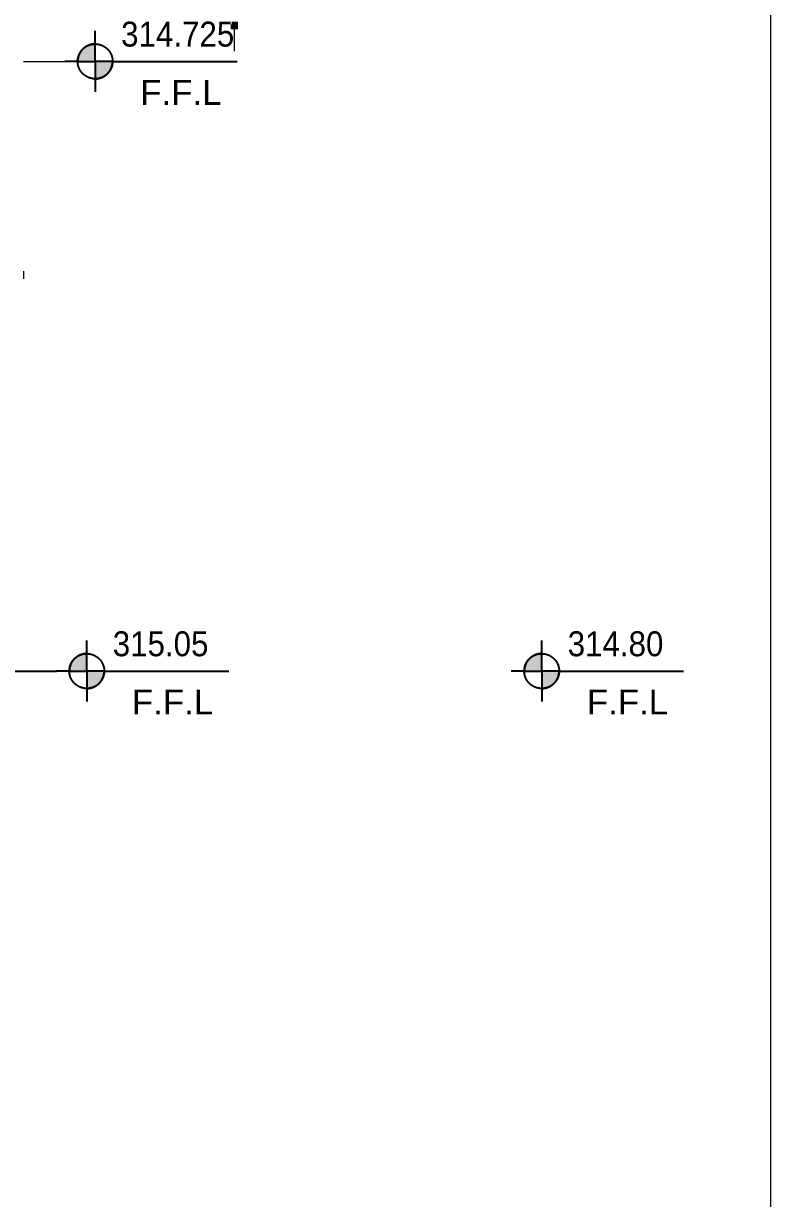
# Model space of a CAD drawing. Header units: millimetres. Extents: x -967280 to 3852, y 2833 to 1955156.
# Drawn here: x -913411 to -907411, y 636381 to 645816 of the extents above; entities that cross this region are included whole.
import ezdxf

# ---------------------------------------------------------------- set-up
doc = ezdxf.new("R2010")
doc.units = ezdxf.units.MM
doc.header["$LTSCALE"] = 1000
doc.linetypes.add('HRZN_Line-Ptrn-Sold', pattern=[9144001.0, 9144000.0, -1])
for name, color, linetype, lineweight in [('A-ELEV', 1, 'HRZN_Line-Ptrn-Sold', 13), ('A-FLOR-PATT', 1, 'Continuous', 13), ('A-SYMB-LEVEL', 7, 'Continuous', 13)]:
    doc.layers.add(name, color=color, linetype=linetype, lineweight=lineweight)
doc.layers.add('ARCH', color=8, linetype='Continuous')
doc.styles.add('Arial', font='arial.ttf', dxfattribs={"height": 317.5})
doc.styles.add('Arial_1', font='arial.ttf', dxfattribs={"width": 0.9, "height": 200})

# ---------------------------------------------------------------- blocks, each defined once
blk = doc.blocks.new('Spot Elevations - TOS-3783376-LAYOUT')
at = {"layer": 'A-SYMB-LEVEL'}
h = blk.add_hatch(color=256, dxfattribs=at)
edge = h.paths.add_edge_path()
edge.add_line((0, 0), (-1.4, 0))
edge.add_arc((0, 0), 1.4, 90, 180, ccw=False)
edge.add_line((0, 1.4), (0, 0))
h = blk.add_hatch(color=256, dxfattribs=at)
edge = h.paths.add_edge_path()
edge.add_line((0, 0), (1.4, 0))
edge.add_arc((0, 0), 1.4, 270, 360, ccw=False)
edge.add_line((0, -1.4), (0, 0))
at = {"layer": 'A-SYMB-LEVEL', "linetype": 'HRZN_Line-Ptrn-Sold', "lineweight": 25}
for p, q in [((0, 1.4), (0, 2.442)), ((0, 0), (0, 1.4)), ((-1.4, 0), (-2.443, 0)), ((-1.4, 0), (0, 0)), ((0, 0), (0, -1.4)), ((1.4, 0), (0, 0)), ((1.4, 0), (11.4, 0)), ((0, -1.4), (0, -2.437))]:
    blk.add_line(p, q, dxfattribs=at)
blk.add_circle((0, 0), 1.4, dxfattribs=at)
for start, end in [(90, 180), (270, 360)]:
    blk.add_arc((0, 0), 1.4, start, end, dxfattribs=at)
blk = doc.blocks.new('A$C1e5dc022')
at = {"layer": 'A-SYMB-LEVEL'}
h = blk.add_hatch(color=4, dxfattribs=at)
edge = h.paths.add_edge_path()
edge.add_line((53943.3, -22500), (53803.3, -22500))
edge.add_arc((53943.3, -22500), 140, 90, 180, ccw=False)
edge.add_line((53943.3, -22360), (53943.3, -22500))
h = blk.add_hatch(color=4, dxfattribs=at)
edge = h.paths.add_edge_path()
edge.add_line((53943.3, -22500), (53803.3, -22500))
edge.add_arc((53943.3, -22500), 140, 90, 180, ccw=False)
edge.add_line((53943.3, -22360), (53943.3, -22500))
h = blk.add_hatch(color=4, dxfattribs=at)
edge = h.paths.add_edge_path()
edge.add_line((53943.3, -22500), (53803.3, -22500))
edge.add_arc((53943.3, -22500), 140, 90, 180, ccw=False)
edge.add_line((53943.3, -22360), (53943.3, -22500))
h = blk.add_hatch(color=4, dxfattribs=at)
edge = h.paths.add_edge_path()
edge.add_line((53943.3, -22500), (53803.3, -22500))
edge.add_arc((53943.3, -22500), 140, 90, 180, ccw=False)
edge.add_line((53943.3, -22360), (53943.3, -22500))
h = blk.add_hatch(color=4, dxfattribs=at)
edge = h.paths.add_edge_path()
edge.add_line((53943.3, -22500), (53803.3, -22500))
edge.add_arc((53943.3, -22500), 140, 90, 180, ccw=False)
edge.add_line((53943.3, -22360), (53943.3, -22500))
h = blk.add_hatch(color=4, dxfattribs=at)
edge = h.paths.add_edge_path()
edge.add_line((53943.3, -22500), (53803.3, -22500))
edge.add_arc((53943.3, -22500), 140, 90, 180, ccw=False)
edge.add_line((53943.3, -22360), (53943.3, -22500))
h = blk.add_hatch(color=4, dxfattribs=at)
edge = h.paths.add_edge_path()
edge.add_line((53943.3, -22500), (53803.3, -22500))
edge.add_arc((53943.3, -22500), 140, 90, 180, ccw=False)
edge.add_line((53943.3, -22360), (53943.3, -22500))
h = blk.add_hatch(color=4, dxfattribs=at)
edge = h.paths.add_edge_path()
edge.add_line((53943.3, -22500), (53803.3, -22500))
edge.add_arc((53943.3, -22500), 140, 90, 180, ccw=False)
edge.add_line((53943.3, -22360), (53943.3, -22500))
h = blk.add_hatch(color=4, dxfattribs=at)
edge = h.paths.add_edge_path()
edge.add_line((53943.3, -22500), (53803.3, -22500))
edge.add_arc((53943.3, -22500), 140, 90, 180, ccw=False)
edge.add_line((53943.3, -22360), (53943.3, -22500))
h = blk.add_hatch(color=4, dxfattribs=at)
edge = h.paths.add_edge_path()
edge.add_line((53943.3, -22500), (53803.3, -22500))
edge.add_arc((53943.3, -22500), 140, 90, 180, ccw=False)
edge.add_line((53943.3, -22360), (53943.3, -22500))
h = blk.add_hatch(color=4, dxfattribs=at)
edge = h.paths.add_edge_path()
edge.add_line((53943.3, -22500), (53803.3, -22500))
edge.add_arc((53943.3, -22500), 140, 90, 180, ccw=False)
edge.add_line((53943.3, -22360), (53943.3, -22500))
h = blk.add_hatch(color=4, dxfattribs=at)
edge = h.paths.add_edge_path()
edge.add_line((53943.3, -22500), (53803.3, -22500))
edge.add_arc((53943.3, -22500), 140, 90, 180, ccw=False)
edge.add_line((53943.3, -22360), (53943.3, -22500))
h = blk.add_hatch(color=4, dxfattribs=at)
edge = h.paths.add_edge_path()
edge.add_line((53943.3, -22500), (53803.3, -22500))
edge.add_arc((53943.3, -22500), 140, 90, 180, ccw=False)
edge.add_line((53943.3, -22360), (53943.3, -22500))
h = blk.add_hatch(color=4, dxfattribs=at)
edge = h.paths.add_edge_path()
edge.add_line((57597.3, -22500), (57457.3, -22500))
edge.add_arc((57597.3, -22500), 140, 90, 180, ccw=False)
edge.add_line((57597.3, -22360), (57597.3, -22500))
h = blk.add_hatch(color=4, dxfattribs=at)
edge = h.paths.add_edge_path()
edge.add_line((57597.3, -22500), (57457.3, -22500))
edge.add_arc((57597.3, -22500), 140, 90, 180, ccw=False)
edge.add_line((57597.3, -22360), (57597.3, -22500))
h = blk.add_hatch(color=4, dxfattribs=at)
edge = h.paths.add_edge_path()
edge.add_line((57597.3, -22500), (57457.3, -22500))
edge.add_arc((57597.3, -22500), 140, 90, 180, ccw=False)
edge.add_line((57597.3, -22360), (57597.3, -22500))
h = blk.add_hatch(color=4, dxfattribs=at)
edge = h.paths.add_edge_path()
edge.add_line((57597.3, -22500), (57457.3, -22500))
edge.add_arc((57597.3, -22500), 140, 90, 180, ccw=False)
edge.add_line((57597.3, -22360), (57597.3, -22500))
h = blk.add_hatch(color=4, dxfattribs=at)
edge = h.paths.add_edge_path()
edge.add_line((57597.3, -22500), (57457.3, -22500))
edge.add_arc((57597.3, -22500), 140, 90, 180, ccw=False)
edge.add_line((57597.3, -22360), (57597.3, -22500))
h = blk.add_hatch(color=4, dxfattribs=at)
edge = h.paths.add_edge_path()
edge.add_line((57597.3, -22500), (57457.3, -22500))
edge.add_arc((57597.3, -22500), 140, 90, 180, ccw=False)
edge.add_line((57597.3, -22360), (57597.3, -22500))
h = blk.add_hatch(color=4, dxfattribs=at)
edge = h.paths.add_edge_path()
edge.add_line((57597.3, -22500), (57457.3, -22500))
edge.add_arc((57597.3, -22500), 140, 90, 180, ccw=False)
edge.add_line((57597.3, -22360), (57597.3, -22500))
h = blk.add_hatch(color=4, dxfattribs=at)
edge = h.paths.add_edge_path()
edge.add_line((57597.3, -22500), (57457.3, -22500))
edge.add_arc((57597.3, -22500), 140, 90, 180, ccw=False)
edge.add_line((57597.3, -22360), (57597.3, -22500))
h = blk.add_hatch(color=4, dxfattribs=at)
edge = h.paths.add_edge_path()
edge.add_line((57597.3, -22500), (57457.3, -22500))
edge.add_arc((57597.3, -22500), 140, 90, 180, ccw=False)
edge.add_line((57597.3, -22360), (57597.3, -22500))
h = blk.add_hatch(color=4, dxfattribs=at)
edge = h.paths.add_edge_path()
edge.add_line((57597.3, -22500), (57457.3, -22500))
edge.add_arc((57597.3, -22500), 140, 90, 180, ccw=False)
edge.add_line((57597.3, -22360), (57597.3, -22500))
h = blk.add_hatch(color=4, dxfattribs=at)
edge = h.paths.add_edge_path()
edge.add_line((57597.3, -22500), (57457.3, -22500))
edge.add_arc((57597.3, -22500), 140, 90, 180, ccw=False)
edge.add_line((57597.3, -22360), (57597.3, -22500))
h = blk.add_hatch(color=4, dxfattribs=at)
edge = h.paths.add_edge_path()
edge.add_line((57597.3, -22500), (57457.3, -22500))
edge.add_arc((57597.3, -22500), 140, 90, 180, ccw=False)
edge.add_line((57597.3, -22360), (57597.3, -22500))
h = blk.add_hatch(color=4, dxfattribs=at)
edge = h.paths.add_edge_path()
edge.add_line((57597.3, -22500), (57457.3, -22500))
edge.add_arc((57597.3, -22500), 140, 90, 180, ccw=False)
edge.add_line((57597.3, -22360), (57597.3, -22500))
h = blk.add_hatch(color=4, dxfattribs=at)
edge = h.paths.add_edge_path()
edge.add_line((53943.3, -22500), (54083.3, -22500))
edge.add_arc((53943.3, -22500), 140, 270, 360, ccw=False)
edge.add_line((53943.3, -22640), (53943.3, -22500))
h = blk.add_hatch(color=4, dxfattribs=at)
edge = h.paths.add_edge_path()
edge.add_line((53943.3, -22500), (54083.3, -22500))
edge.add_arc((53943.3, -22500), 140, 270, 360, ccw=False)
edge.add_line((53943.3, -22640), (53943.3, -22500))
h = blk.add_hatch(color=4, dxfattribs=at)
edge = h.paths.add_edge_path()
edge.add_line((53943.3, -22500), (54083.3, -22500))
edge.add_arc((53943.3, -22500), 140, 270, 360, ccw=False)
edge.add_line((53943.3, -22640), (53943.3, -22500))
h = blk.add_hatch(color=4, dxfattribs=at)
edge = h.paths.add_edge_path()
edge.add_line((53943.3, -22500), (54083.3, -22500))
edge.add_arc((53943.3, -22500), 140, 270, 360, ccw=False)
edge.add_line((53943.3, -22640), (53943.3, -22500))
h = blk.add_hatch(color=4, dxfattribs=at)
edge = h.paths.add_edge_path()
edge.add_line((53943.3, -22500), (54083.3, -22500))
edge.add_arc((53943.3, -22500), 140, 270, 360, ccw=False)
edge.add_line((53943.3, -22640), (53943.3, -22500))
h = blk.add_hatch(color=4, dxfattribs=at)
edge = h.paths.add_edge_path()
edge.add_line((53943.3, -22500), (54083.3, -22500))
edge.add_arc((53943.3, -22500), 140, 270, 360, ccw=False)
edge.add_line((53943.3, -22640), (53943.3, -22500))
h = blk.add_hatch(color=4, dxfattribs=at)
edge = h.paths.add_edge_path()
edge.add_line((53943.3, -22500), (54083.3, -22500))
edge.add_arc((53943.3, -22500), 140, 270, 360, ccw=False)
edge.add_line((53943.3, -22640), (53943.3, -22500))
h = blk.add_hatch(color=4, dxfattribs=at)
edge = h.paths.add_edge_path()
edge.add_line((53943.3, -22500), (54083.3, -22500))
edge.add_arc((53943.3, -22500), 140, 270, 360, ccw=False)
edge.add_line((53943.3, -22640), (53943.3, -22500))
h = blk.add_hatch(color=4, dxfattribs=at)
edge = h.paths.add_edge_path()
edge.add_line((53943.3, -22500), (54083.3, -22500))
edge.add_arc((53943.3, -22500), 140, 270, 360, ccw=False)
edge.add_line((53943.3, -22640), (53943.3, -22500))
h = blk.add_hatch(color=4, dxfattribs=at)
edge = h.paths.add_edge_path()
edge.add_line((53943.3, -22500), (54083.3, -22500))
edge.add_arc((53943.3, -22500), 140, 270, 360, ccw=False)
edge.add_line((53943.3, -22640), (53943.3, -22500))
h = blk.add_hatch(color=4, dxfattribs=at)
edge = h.paths.add_edge_path()
edge.add_line((53943.3, -22500), (54083.3, -22500))
edge.add_arc((53943.3, -22500), 140, 270, 360, ccw=False)
edge.add_line((53943.3, -22640), (53943.3, -22500))
h = blk.add_hatch(color=4, dxfattribs=at)
edge = h.paths.add_edge_path()
edge.add_line((53943.3, -22500), (54083.3, -22500))
edge.add_arc((53943.3, -22500), 140, 270, 360, ccw=False)
edge.add_line((53943.3, -22640), (53943.3, -22500))
h = blk.add_hatch(color=4, dxfattribs=at)
edge = h.paths.add_edge_path()
edge.add_line((53943.3, -22500), (54083.3, -22500))
edge.add_arc((53943.3, -22500), 140, 270, 360, ccw=False)
edge.add_line((53943.3, -22640), (53943.3, -22500))
h = blk.add_hatch(color=4, dxfattribs=at)
edge = h.paths.add_edge_path()
edge.add_line((57597.3, -22500), (57737.3, -22500))
edge.add_arc((57597.3, -22500), 140, 270, 360, ccw=False)
edge.add_line((57597.3, -22640), (57597.3, -22500))
h = blk.add_hatch(color=4, dxfattribs=at)
edge = h.paths.add_edge_path()
edge.add_line((57597.3, -22500), (57737.3, -22500))
edge.add_arc((57597.3, -22500), 140, 270, 360, ccw=False)
edge.add_line((57597.3, -22640), (57597.3, -22500))
h = blk.add_hatch(color=4, dxfattribs=at)
edge = h.paths.add_edge_path()
edge.add_line((57597.3, -22500), (57737.3, -22500))
edge.add_arc((57597.3, -22500), 140, 270, 360, ccw=False)
edge.add_line((57597.3, -22640), (57597.3, -22500))
h = blk.add_hatch(color=4, dxfattribs=at)
edge = h.paths.add_edge_path()
edge.add_line((57597.3, -22500), (57737.3, -22500))
edge.add_arc((57597.3, -22500), 140, 270, 360, ccw=False)
edge.add_line((57597.3, -22640), (57597.3, -22500))
h = blk.add_hatch(color=4, dxfattribs=at)
edge = h.paths.add_edge_path()
edge.add_line((57597.3, -22500), (57737.3, -22500))
edge.add_arc((57597.3, -22500), 140, 270, 360, ccw=False)
edge.add_line((57597.3, -22640), (57597.3, -22500))
h = blk.add_hatch(color=4, dxfattribs=at)
edge = h.paths.add_edge_path()
edge.add_line((57597.3, -22500), (57737.3, -22500))
edge.add_arc((57597.3, -22500), 140, 270, 360, ccw=False)
edge.add_line((57597.3, -22640), (57597.3, -22500))
h = blk.add_hatch(color=4, dxfattribs=at)
edge = h.paths.add_edge_path()
edge.add_line((57597.3, -22500), (57737.3, -22500))
edge.add_arc((57597.3, -22500), 140, 270, 360, ccw=False)
edge.add_line((57597.3, -22640), (57597.3, -22500))
h = blk.add_hatch(color=4, dxfattribs=at)
edge = h.paths.add_edge_path()
edge.add_line((57597.3, -22500), (57737.3, -22500))
edge.add_arc((57597.3, -22500), 140, 270, 360, ccw=False)
edge.add_line((57597.3, -22640), (57597.3, -22500))
h = blk.add_hatch(color=4, dxfattribs=at)
edge = h.paths.add_edge_path()
edge.add_line((57597.3, -22500), (57737.3, -22500))
edge.add_arc((57597.3, -22500), 140, 270, 360, ccw=False)
edge.add_line((57597.3, -22640), (57597.3, -22500))
h = blk.add_hatch(color=4, dxfattribs=at)
edge = h.paths.add_edge_path()
edge.add_line((57597.3, -22500), (57737.3, -22500))
edge.add_arc((57597.3, -22500), 140, 270, 360, ccw=False)
edge.add_line((57597.3, -22640), (57597.3, -22500))
h = blk.add_hatch(color=4, dxfattribs=at)
edge = h.paths.add_edge_path()
edge.add_line((57597.3, -22500), (57737.3, -22500))
edge.add_arc((57597.3, -22500), 140, 270, 360, ccw=False)
edge.add_line((57597.3, -22640), (57597.3, -22500))
h = blk.add_hatch(color=4, dxfattribs=at)
edge = h.paths.add_edge_path()
edge.add_line((57597.3, -22500), (57737.3, -22500))
edge.add_arc((57597.3, -22500), 140, 270, 360, ccw=False)
edge.add_line((57597.3, -22640), (57597.3, -22500))
h = blk.add_hatch(color=4, dxfattribs=at)
edge = h.paths.add_edge_path()
edge.add_line((57597.3, -22500), (57737.3, -22500))
edge.add_arc((57597.3, -22500), 140, 270, 360, ccw=False)
edge.add_line((57597.3, -22640), (57597.3, -22500))
at = {"color": 4}
blk.add_line((53197, -22500), (53699, -22500), dxfattribs=at)
at = {"layer": 'A-ELEV', "color": 4}
blk.add_line((53435, -19290), (53435, -19350), dxfattribs=at)
at = {"layer": 'A-FLOR-PATT', "color": 4}
blk.add_line((59435, 0), (59435, -45000), dxfattribs=at)
at = {"layer": 'A-SYMB-LEVEL', "color": 4}
blk.add_line((53435, -17604.2), (54010.5, -17604.2), dxfattribs=at)
at = {"layer": 'A-SYMB-LEVEL', "color": 4, "linetype": 'HRZN_Line-Ptrn-Sold', "lineweight": 25}
for p, q in [((53943.3, -22360), (53943.3, -22255.8)), ((53943.3, -22360), (53943.3, -22255.8)), ((53943.3, -22360), (53943.3, -22255.8)), ((53943.3, -22360), (53943.3, -22255.8)), ((53943.3, -22360), (53943.3, -22255.8)), ((53943.3, -22360), (53943.3, -22255.8)), ((53943.3, -22360), (53943.3, -22255.8)), ((53943.3, -22360), (53943.3, -22255.8)), ((53943.3, -22360), (53943.3, -22255.8)), ((53943.3, -22360), (53943.3, -22255.8)), ((53943.3, -22360), (53943.3, -22255.8)), ((53943.3, -22360), (53943.3, -22255.8)), ((53943.3, -22360), (53943.3, -22255.8)), ((57597.3, -22360), (57597.3, -22255.8)), ((57597.3, -22360), (57597.3, -22255.8)), ((57597.3, -22360), (57597.3, -22255.8)), ((57597.3, -22360), (57597.3, -22255.8)), ((57597.3, -22360), (57597.3, -22255.8)), ((57597.3, -22360), (57597.3, -22255.8)), ((57597.3, -22360), (57597.3, -22255.8)), ((57597.3, -22360), (57597.3, -22255.8)), ((57597.3, -22360), (57597.3, -22255.8)), ((57597.3, -22360), (57597.3, -22255.8)), ((57597.3, -22360), (57597.3, -22255.8)), ((57597.3, -22360), (57597.3, -22255.8)), ((57597.3, -22360), (57597.3, -22255.8)), ((53943.3, -22500), (53943.3, -22360)), ((53943.3, -22500), (53943.3, -22360)), ((53943.3, -22500), (53943.3, -22360)), ((53943.3, -22500), (53943.3, -22360)), ((53943.3, -22500), (53943.3, -22360)), ((53943.3, -22500), (53943.3, -22360)), ((53943.3, -22500), (53943.3, -22360)), ((53943.3, -22500), (53943.3, -22360)), ((53943.3, -22500), (53943.3, -22360)), ((53943.3, -22500), (53943.3, -22360)), ((53943.3, -22500), (53943.3, -22360)), ((53943.3, -22500), (53943.3, -22360)), ((53943.3, -22500), (53943.3, -22360)), ((57597.3, -22500), (57597.3, -22360)), ((57597.3, -22500), (57597.3, -22360)), ((57597.3, -22500), (57597.3, -22360)), ((57597.3, -22500), (57597.3, -22360)), ((57597.3, -22500), (57597.3, -22360)), ((57597.3, -22500), (57597.3, -22360)), ((57597.3, -22500), (57597.3, -22360)), ((57597.3, -22500), (57597.3, -22360)), ((57597.3, -22500), (57597.3, -22360)), ((57597.3, -22500), (57597.3, -22360)), ((57597.3, -22500), (57597.3, -22360)), ((57597.3, -22500), (57597.3, -22360)), ((57597.3, -22500), (57597.3, -22360)), ((53803.3, -22500), (53699, -22500)), ((53803.3, -22500), (53699, -22500)), ((53803.3, -22500), (53699, -22500)), ((53803.3, -22500), (53699, -22500)), ((53803.3, -22500), (53699, -22500)), ((53803.3, -22500), (53699, -22500)), ((53803.3, -22500), (53699, -22500)), ((53803.3, -22500), (53699, -22500)), ((53803.3, -22500), (53699, -22500)), ((53803.3, -22500), (53699, -22500)), ((53803.3, -22500), (53699, -22500)), ((53803.3, -22500), (53699, -22500)), ((53803.3, -22500), (53699, -22500)), ((53803.3, -22500), (53943.3, -22500)), ((53803.3, -22500), (53943.3, -22500)), ((53803.3, -22500), (53943.3, -22500)), ((53803.3, -22500), (53943.3, -22500)), ((53803.3, -22500), (53943.3, -22500)), ((53803.3, -22500), (53943.3, -22500)), ((53803.3, -22500), (53943.3, -22500)), ((53803.3, -22500), (53943.3, -22500)), ((53803.3, -22500), (53943.3, -22500)), ((53803.3, -22500), (53943.3, -22500)), ((53803.3, -22500), (53943.3, -22500)), ((53803.3, -22500), (53943.3, -22500)), ((53803.3, -22500), (53943.3, -22500)), ((53943.3, -22500), (53943.3, -22640)), ((54083.3, -22500), (53943.3, -22500)), ((53943.3, -22500), (53943.3, -22640)), ((54083.3, -22500), (53943.3, -22500)), ((53943.3, -22500), (53943.3, -22640)), ((54083.3, -22500), (53943.3, -22500)), ((53943.3, -22500), (53943.3, -22640)), ((54083.3, -22500), (53943.3, -22500)), ((53943.3, -22500), (53943.3, -22640)), ((54083.3, -22500), (53943.3, -22500)), ((53943.3, -22500), (53943.3, -22640)), ((54083.3, -22500), (53943.3, -22500)), ((53943.3, -22500), (53943.3, -22640)), ((54083.3, -22500), (53943.3, -22500)), ((53943.3, -22500), (53943.3, -22640)), ((54083.3, -22500), (53943.3, -22500)), ((53943.3, -22500), (53943.3, -22640)), ((54083.3, -22500), (53943.3, -22500)), ((53943.3, -22500), (53943.3, -22640)), ((54083.3, -22500), (53943.3, -22500)), ((53943.3, -22500), (53943.3, -22640)), ((54083.3, -22500), (53943.3, -22500)), ((53943.3, -22500), (53943.3, -22640)), ((54083.3, -22500), (53943.3, -22500)), ((53943.3, -22500), (53943.3, -22640)), ((54083.3, -22500), (53943.3, -22500)), ((54083.3, -22500), (55083.3, -22500)), ((54083.3, -22500), (55083.3, -22500)), ((54083.3, -22500), (55083.3, -22500)), ((54083.3, -22500), (55083.3, -22500)), ((54083.3, -22500), (55083.3, -22500)), ((54083.3, -22500), (55083.3, -22500)), ((54083.3, -22500), (55083.3, -22500)), ((54083.3, -22500), (55083.3, -22500)), ((54083.3, -22500), (55083.3, -22500)), ((54083.3, -22500), (55083.3, -22500)), ((54083.3, -22500), (55083.3, -22500)), ((54083.3, -22500), (55083.3, -22500)), ((54083.3, -22500), (55083.3, -22500)), ((57457.3, -22500), (57353, -22500)), ((57457.3, -22500), (57353, -22500)), ((57457.3, -22500), (57353, -22500)), ((57457.3, -22500), (57353, -22500)), ((57457.3, -22500), (57353, -22500)), ((57457.3, -22500), (57353, -22500)), ((57457.3, -22500), (57353, -22500)), ((57457.3, -22500), (57353, -22500)), ((57457.3, -22500), (57353, -22500)), ((57457.3, -22500), (57353, -22500)), ((57457.3, -22500), (57353, -22500)), ((57457.3, -22500), (57353, -22500)), ((57457.3, -22500), (57353, -22500)), ((57457.3, -22500), (57597.3, -22500)), ((57457.3, -22500), (57597.3, -22500)), ((57457.3, -22500), (57597.3, -22500)), ((57457.3, -22500), (57597.3, -22500)), ((57457.3, -22500), (57597.3, -22500)), ((57457.3, -22500), (57597.3, -22500)), ((57457.3, -22500), (57597.3, -22500)), ((57457.3, -22500), (57597.3, -22500)), ((57457.3, -22500), (57597.3, -22500)), ((57457.3, -22500), (57597.3, -22500)), ((57457.3, -22500), (57597.3, -22500)), ((57457.3, -22500), (57597.3, -22500)), ((57457.3, -22500), (57597.3, -22500)), ((57597.3, -22500), (57597.3, -22640)), ((57737.3, -22500), (57597.3, -22500)), ((57597.3, -22500), (57597.3, -22640)), ((57737.3, -22500), (57597.3, -22500)), ((57597.3, -22500), (57597.3, -22640)), ((57737.3, -22500), (57597.3, -22500)), ((57597.3, -22500), (57597.3, -22640)), ((57737.3, -22500), (57597.3, -22500)), ((57597.3, -22500), (57597.3, -22640)), ((57737.3, -22500), (57597.3, -22500)), ((57597.3, -22500), (57597.3, -22640)), ((57737.3, -22500), (57597.3, -22500)), ((57597.3, -22500), (57597.3, -22640)), ((57737.3, -22500), (57597.3, -22500)), ((57597.3, -22500), (57597.3, -22640)), ((57737.3, -22500), (57597.3, -22500)), ((57597.3, -22500), (57597.3, -22640)), ((57737.3, -22500), (57597.3, -22500)), ((57597.3, -22500), (57597.3, -22640)), ((57737.3, -22500), (57597.3, -22500)), ((57597.3, -22500), (57597.3, -22640)), ((57737.3, -22500), (57597.3, -22500)), ((57597.3, -22500), (57597.3, -22640)), ((57737.3, -22500), (57597.3, -22500)), ((57597.3, -22500), (57597.3, -22640)), ((57737.3, -22500), (57597.3, -22500)), ((57737.3, -22500), (58737.3, -22500)), ((57737.3, -22500), (58737.3, -22500)), ((57737.3, -22500), (58737.3, -22500)), ((57737.3, -22500), (58737.3, -22500)), ((57737.3, -22500), (58737.3, -22500)), ((57737.3, -22500), (58737.3, -22500)), ((57737.3, -22500), (58737.3, -22500)), ((57737.3, -22500), (58737.3, -22500)), ((57737.3, -22500), (58737.3, -22500)), ((57737.3, -22500), (58737.3, -22500)), ((57737.3, -22500), (58737.3, -22500)), ((57737.3, -22500), (58737.3, -22500)), ((57737.3, -22500), (58737.3, -22500)), ((53943.3, -22640), (53943.3, -22743.7)), ((53943.3, -22640), (53943.3, -22743.7)), ((53943.3, -22640), (53943.3, -22743.7)), ((53943.3, -22640), (53943.3, -22743.7)), ((53943.3, -22640), (53943.3, -22743.7)), ((53943.3, -22640), (53943.3, -22743.7)), ((53943.3, -22640), (53943.3, -22743.7)), ((53943.3, -22640), (53943.3, -22743.7)), ((53943.3, -22640), (53943.3, -22743.7)), ((53943.3, -22640), (53943.3, -22743.7)), ((53943.3, -22640), (53943.3, -22743.7)), ((53943.3, -22640), (53943.3, -22743.7)), ((53943.3, -22640), (53943.3, -22743.7)), ((57597.3, -22640), (57597.3, -22743.7)), ((57597.3, -22640), (57597.3, -22743.7)), ((57597.3, -22640), (57597.3, -22743.7)), ((57597.3, -22640), (57597.3, -22743.7)), ((57597.3, -22640), (57597.3, -22743.7)), ((57597.3, -22640), (57597.3, -22743.7)), ((57597.3, -22640), (57597.3, -22743.7)), ((57597.3, -22640), (57597.3, -22743.7)), ((57597.3, -22640), (57597.3, -22743.7)), ((57597.3, -22640), (57597.3, -22743.7)), ((57597.3, -22640), (57597.3, -22743.7)), ((57597.3, -22640), (57597.3, -22743.7)), ((57597.3, -22640), (57597.3, -22743.7))]:
    blk.add_line(p, q, dxfattribs=at)
for centre, start, end in [((53943.3, -22500), 90, 180), ((53943.3, -22500), 90, 180), ((53943.3, -22500), 90, 180), ((53943.3, -22500), 90, 180), ((53943.3, -22500), 90, 180), ((53943.3, -22500), 90, 180), ((53943.3, -22500), 90, 180), ((53943.3, -22500), 90, 180), ((53943.3, -22500), 90, 180), ((53943.3, -22500), 90, 180), ((53943.3, -22500), 90, 180), ((53943.3, -22500), 90, 180), ((53943.3, -22500), 90, 180), ((57597.3, -22500), 90, 180), ((57597.3, -22500), 90, 180), ((57597.3, -22500), 90, 180), ((57597.3, -22500), 90, 180), ((57597.3, -22500), 90, 180), ((57597.3, -22500), 90, 180), ((57597.3, -22500), 90, 180), ((57597.3, -22500), 90, 180), ((57597.3, -22500), 90, 180), ((57597.3, -22500), 90, 180), ((57597.3, -22500), 90, 180), ((57597.3, -22500), 90, 180), ((57597.3, -22500), 90, 180), ((53943.3, -22500), 270, 0), ((53943.3, -22500), 270, 0), ((53943.3, -22500), 270, 0), ((53943.3, -22500), 270, 0), ((53943.3, -22500), 270, 0), ((53943.3, -22500), 270, 0), ((53943.3, -22500), 270, 0), ((53943.3, -22500), 270, 0), ((53943.3, -22500), 270, 0), ((53943.3, -22500), 270, 0), ((53943.3, -22500), 270, 0), ((53943.3, -22500), 270, 0), ((53943.3, -22500), 270, 0), ((57597.3, -22500), 270, 0), ((57597.3, -22500), 270, 0), ((57597.3, -22500), 270, 0), ((57597.3, -22500), 270, 0), ((57597.3, -22500), 270, 0), ((57597.3, -22500), 270, 0), ((57597.3, -22500), 270, 0), ((57597.3, -22500), 270, 0), ((57597.3, -22500), 270, 0), ((57597.3, -22500), 270, 0), ((57597.3, -22500), 270, 0), ((57597.3, -22500), 270, 0), ((57597.3, -22500), 270, 0)]:
    blk.add_arc(centre, 140, start, end, dxfattribs=at)
at = {"layer": 'A-SYMB-LEVEL', "color": 4, "linetype": 'HRZN_Line-Ptrn-Sold', "lineweight": 25, "xscale": 99.99999999999993, "yscale": 99.99999999999993, "zscale": 99.99999999999993}
for p in [(54010.5, -17604.2), (53943.3, -22500), (57597.3, -22500)]:
    blk.add_blockref('Spot Elevations - TOS-3783376-LAYOUT', p, dxfattribs=at)
at = {"layer": 'A-SYMB-LEVEL', "color": 4, "char_height": 200, "width": 721.519, "attachment_point": 1, "style": 'Arial'}
for insert in [(54373.2, -17753.1), (54306, -22648.8), (57960, -22648.8)]:
    blk.add_mtext('F.F.L', dxfattribs=dict(at, insert=insert))
at = {"layer": 'A-SYMB-LEVEL', "color": 4, "char_height": 200, "width": 1023.482, "attachment_point": 1, "line_spacing_factor": 0.941778, "style": 'Arial_1', "bg_fill": 3, "box_fill_scale": 1.25, "bg_fill_color": 256, "bg_fill_true_color": 13158600, "bg_fill_transparency": 0}
for s, insert in [('314.725\u202c', (54219.1, -17285.2)), ('315.05', (54151.8, -22180.9)), ('314.80', (57805.8, -22180.9))]:
    blk.add_mtext(s, dxfattribs=dict(at, insert=insert))
at = {"layer": 'A-SYMB-LEVEL', "color": 4, "linetype": 'HRZN_Line-Ptrn-Sold', "lineweight": 25}
for centre in [(53943.3, -22500), (53943.3, -22500), (53943.3, -22500), (53943.3, -22500), (53943.3, -22500), (53943.3, -22500), (53943.3, -22500), (53943.3, -22500), (53943.3, -22500), (53943.3, -22500), (53943.3, -22500), (53943.3, -22500), (53943.3, -22500), (57597.3, -22500), (57597.3, -22500), (57597.3, -22500), (57597.3, -22500), (57597.3, -22500), (57597.3, -22500), (57597.3, -22500), (57597.3, -22500), (57597.3, -22500), (57597.3, -22500), (57597.3, -22500), (57597.3, -22500), (57597.3, -22500)]:
    blk.add_circle(centre, 140, dxfattribs=at)

msp = doc.modelspace()

# ---------------------------------------------------------------- block references
at = {"layer": 'ARCH', "lineweight": 106, "ltscale": 30}
msp.add_blockref('A$C1e5dc022', (-966846.1, 663116.2), dxfattribs=at)

doc.saveas('drawing.dxf')
